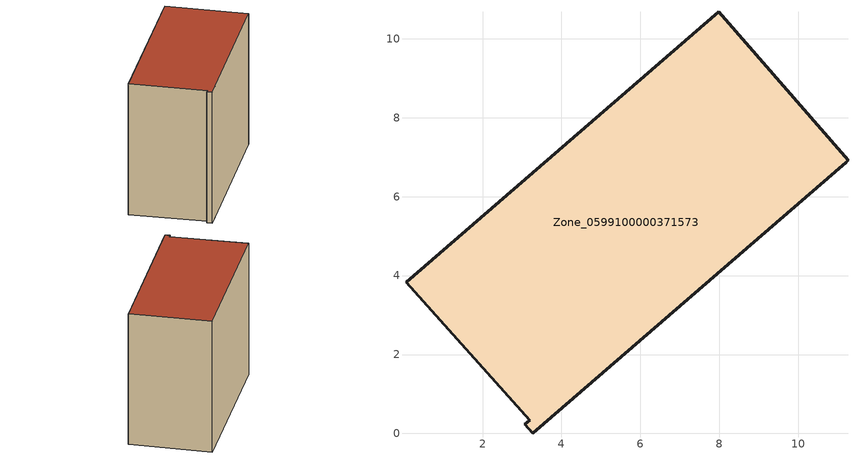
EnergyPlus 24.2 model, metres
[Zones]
Zone_0599100000371573
 floor ground (C_G): 3.27,0 3.07,0.23 3.2,0.33 0.07,3.84 7.99,10.69 11.26,6.92 11.21,6.88 z2.08
 wall outside (C_F): 3.07,0.23 3.27,0 11.21,6.88 11.26,6.92 7.99,10.69 0.07,3.84 3.2,0.33 3.07,0.23 z2.08:10.56
 roof outside (C_R): 3.27,0 11.21,6.88 11.26,6.92 7.99,10.69 0.07,3.84 3.2,0.33 3.07,0.23 z10.56
[BUILDING]
Pand.0599100000371573: North Axis=0; Terrain=City; Loads Convergence Tolerance Value=0.04; Temperature Convergence Tolerance Value=0.4; Solar Distribution=FullExterior; Maximum Number of Warmup Days=25; Minimum Number of Warmup Days=1
[Site:Location]
Rotterdam.The.Hague.AP_ZH_NLD Design_Conditions: Latitude=51.96; Longitude=4.45; Time Zone=1; Elevation=-4.5
[SITE:GROUNDTEMPERATURE:BUILDINGSURFACE]
18, 18, 18, 18, 18, 18, 18, 18, 18, 18, 18, 18
[MATERIAL] Thermal Absorptance=0.9; Solar Absorptance=0.7; Visible Absorptance=0.7
Name | Roughness | Thickness | Conductivity | Density | Specific Heat
G.TI.1992-2005 | MediumSmooth | 0.15 | 0.06 | 540 | 1210
F.TI.1992-2005 | Rough | 0.3 | 0.12 | 1920 | 840
R.TI.1992-2005 | MediumRough | 0.2 | 0.08 | 1500 | 1000
[CONSTRUCTION]
C_G: G.TI.1992-2005
C_F: F.TI.1992-2005
C_R: R.TI.1992-2005
[ZONE]
Zone_0599100000371573: Type=1; Multiplier=1; Ceiling Height=Autocalculate; Volume=Autocalculate; Floor Area=autocalculate; Part of Total Floor Area=Yes
[ZONEINFILTRATION:DESIGNFLOWRATE]
Infil_Zone_0599100000371573: Zone or ZoneList or Space or SpaceList=Zone_0599100000371573; Schedule=AlwaysOn; Design Flow Rate Calculation Method=Flow/Area; Flow Rate per Floor Area=0.0015; Constant Term Coefficient=1; Temperature Term Coefficient=0; Velocity Term Coefficient=0; Velocity Squared Term Coefficient=0
[HVACTEMPLATE:ZONE:IDEALLOADSAIRSYSTEM]
Zone_0599100000371573: Maximum Heating Supply Air Temperature=50; Minimum Cooling Supply Air Temperature=13; Maximum Heating Supply Air Humidity Ratio=0.0156; Minimum Cooling Supply Air Humidity Ratio=0.0077; Heating Limit=NoLimit; Cooling Limit=NoLimit; Dehumidification Control Type=ConstantSensibleHeatRatio; Cooling Sensible Heat Ratio=0.7; Dehumidification Setpoint=60; Humidification Control Type=None; Humidification Setpoint=30; Outdoor Air Method=None; Outdoor Air Flow Rate per Person=0.00944; Outdoor Air Flow Rate per Zone Floor Area=0; Outdoor Air Flow Rate per Zone=0; Demand Controlled Ventilation Type=None; Outdoor Air Economizer Type=NoEconomizer; Heat Recovery Type=None; Sensible Heat Recovery Effectiveness=0.7; Latent Heat Recovery Effectiveness=0.65
[ZONECONTROL:THERMOSTAT]
ThermostatControl_Zone_0599100000371573: Zone or ZoneList=Zone_0599100000371573; Control Type Schedule=DualSetpointControlType; Control 1=Thermostat_Zone_0599100000371573; Temperature Difference Between Cutout And Setpoint=0
[THERMOSTATSETPOINT:DUALSETPOINT]
Thermostat_Zone_0599100000371573: Heating Setpoint Temperature Schedule=HeatingSetpoint_Zone_0599100000371573; Cooling Setpoint Temperature Schedule=CoolingSetpoint_Zone_0599100000371573
[SCHEDULE:COMPACT]
HeatingSetpoint_Zone_0599100000371573: Through: 12/31, For: AllDays, Until: 24:00, 21
CoolingSetpoint_Zone_0599100000371573: Through: 12/31, For: AllDays, Until: 24:00, 24
DualSetpointControlType: Through: 12/31, For: AllDays, Until: 24:00, 4
AlwaysOn: Through: 12/31, For: AllDays, Until: 24:00, 1
